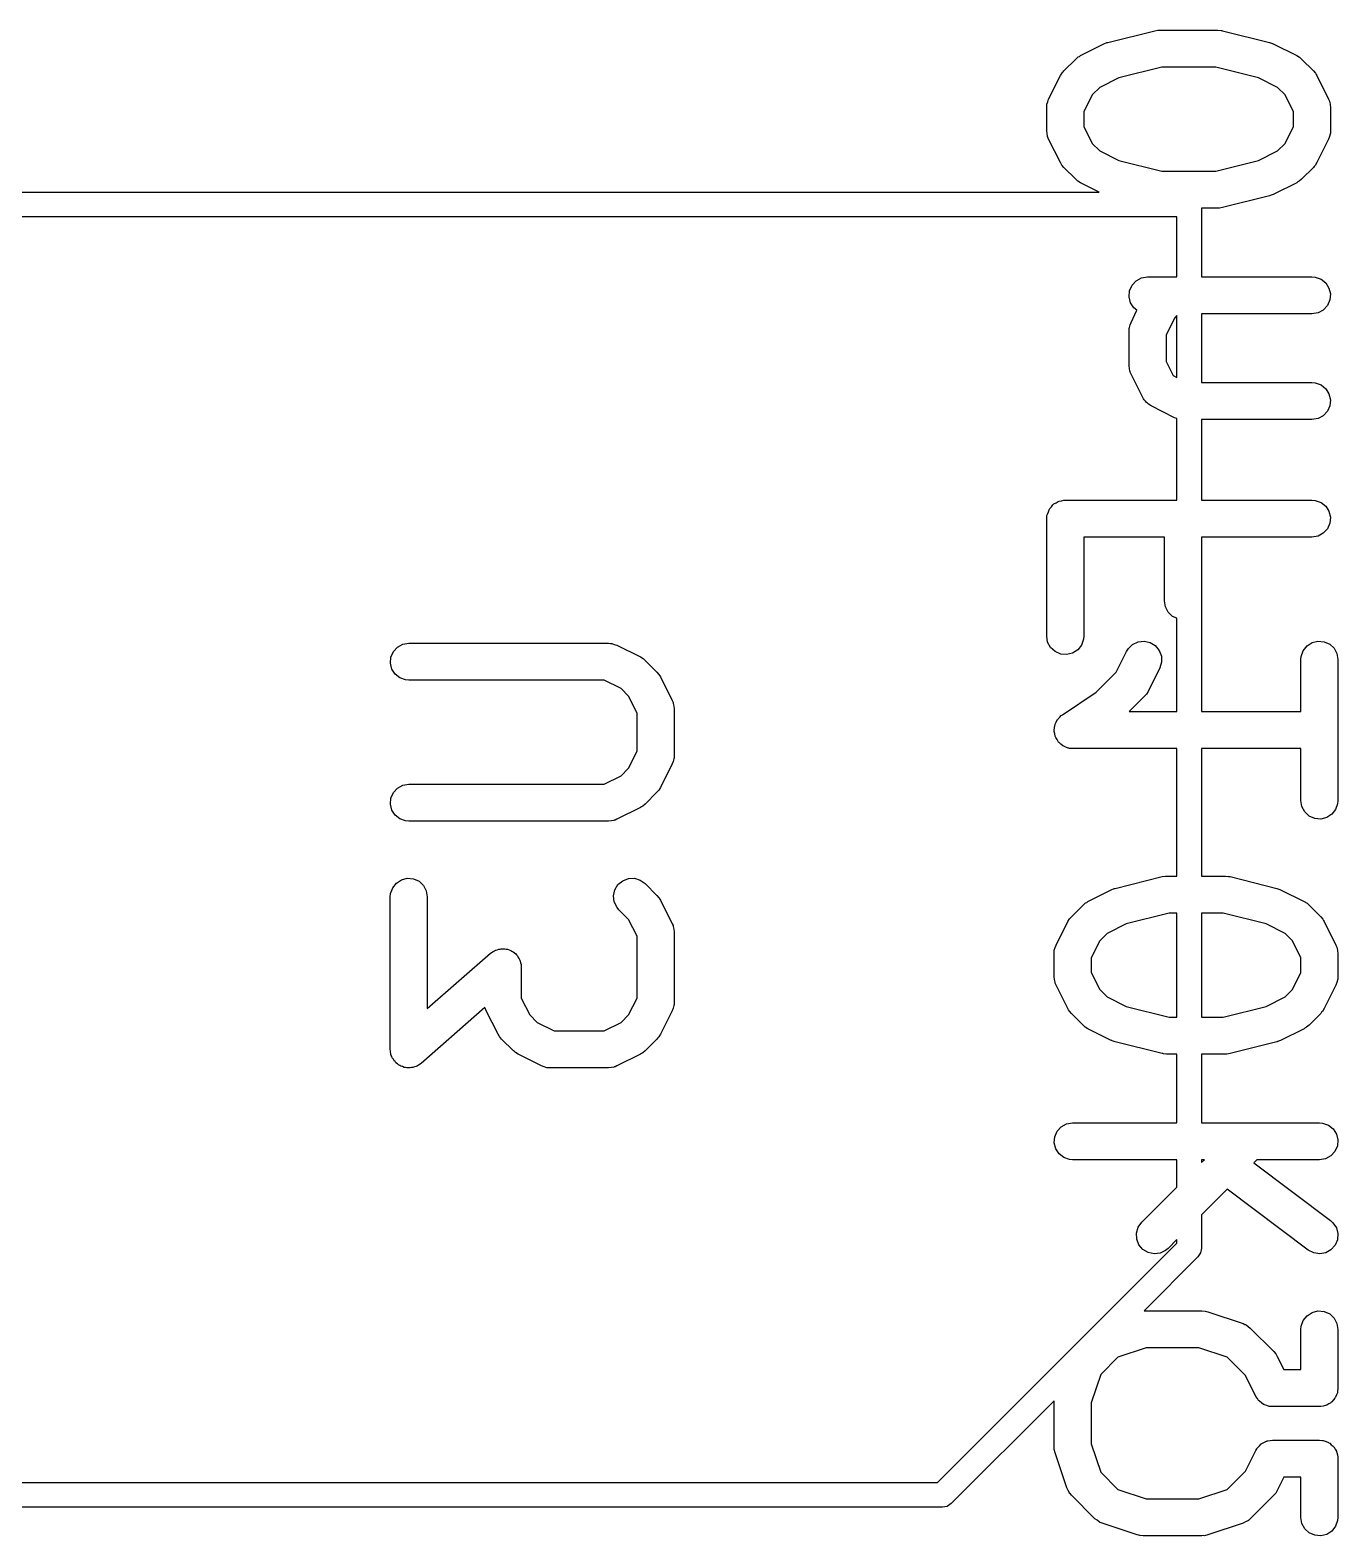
# Model space of a CAD drawing. Extents: x 112 to 157.4, y -89.4 to -52.4.
# Drawn here: x 130.08 to 135.38, y -82.81 to -76.71 of the extents above; entities that cross this region are included whole.
import ezdxf

# ---------------------------------------------------------------- set-up
doc = ezdxf.new("R2010")
doc.units = 0
doc.layers.add('BLACK', color=7, linetype='CONTINUOUS')

msp = doc.modelspace()

# ---------------------------------------------------------------- linework, layer by layer
at = {"layer": 'BLACK', "linetype": 'CONTINUOUS'}
for p, q in [((134.334, -76.8139), (134.429, -76.7663)), ((134.429, -76.7663), (134.441, -76.7615)), ((134.441, -76.7615), (134.443, -76.7613)), ((134.443, -76.7613), (134.445, -76.7606)), ((134.445, -76.7606), (134.635, -76.713)), ((134.635, -76.713), (134.648, -76.7109)), ((134.648, -76.7109), (134.651, -76.7112)), ((134.651, -76.7112), (134.653, -76.7107)), ((134.653, -76.7107), (134.891, -76.7107)), ((134.891, -76.7107), (134.904, -76.7118)), ((134.904, -76.7118), (134.907, -76.7127)), ((134.907, -76.7127), (134.91, -76.713)), ((134.91, -76.713), (135.1, -76.7606)), ((135.1, -76.7606), (135.112, -76.7648)), ((135.112, -76.7648), (135.114, -76.7657)), ((135.114, -76.7657), (135.115, -76.7663)), ((135.115, -76.7663), (135.211, -76.8139)), ((134.267, -76.8755), (134.315, -76.8279)), ((134.315, -76.8279), (134.324, -76.8196)), ((134.324, -76.8196), (134.33, -76.8172)), ((134.33, -76.8172), (134.334, -76.8139)), ((135.211, -76.8139), (135.222, -76.8206)), ((135.222, -76.8206), (135.226, -76.8247)), ((135.226, -76.8247), (135.23, -76.8279)), ((135.23, -76.8279), (135.278, -76.8755)), ((134.253, -76.895), (134.26, -76.884)), ((134.26, -76.884), (134.264, -76.8801)), ((134.264, -76.8801), (134.267, -76.8755)), ((134.663, -76.8607), (134.489, -76.9041)), ((134.882, -76.8607), (134.663, -76.8607)), ((135.056, -76.9041), (134.882, -76.8607)), ((135.278, -76.8755), (135.286, -76.8854)), ((135.286, -76.8854), (135.289, -76.8905)), ((134.205, -76.9903), (134.253, -76.895)), ((134.412, -76.9426), (134.382, -76.973)), ((134.489, -76.9041), (134.412, -76.9426)), ((135.133, -76.9426), (135.056, -76.9041)), ((135.163, -76.973), (135.133, -76.9426)), ((135.289, -76.8905), (135.292, -76.895)), ((135.292, -76.895), (135.339, -76.9903)), ((134.198, -77.0109), (134.202, -77.0007)), ((134.198, -77.0129), (134.198, -77.0109)), ((134.202, -77.0007), (134.205, -76.9903)), ((134.382, -76.973), (134.347, -77.0415)), ((135.197, -77.0415), (135.163, -76.973)), ((135.339, -76.9903), (135.343, -76.998)), ((135.343, -76.998), (135.343, -76.9995)), ((135.343, -76.9995), (135.343, -77.0004)), ((135.343, -77.0004), (135.344, -77.0023)), ((135.344, -77.0023), (135.346, -77.0131)), ((134.197, -77.0238), (134.198, -77.0155)), ((134.197, -77.119), (134.197, -77.0238)), ((134.198, -77.0138), (134.198, -77.0129)), ((134.198, -77.0155), (134.198, -77.0138)), ((134.347, -77.0415), (134.347, -77.1013)), ((135.197, -77.1013), (135.197, -77.0415)), ((135.346, -77.0131), (135.347, -77.0238)), ((135.347, -77.0238), (135.347, -77.119)), ((134.199, -77.1298), (134.197, -77.119)), ((134.201, -77.1406), (134.199, -77.1298)), ((134.347, -77.1013), (134.382, -77.1699)), ((135.163, -77.1699), (135.197, -77.1013)), ((135.346, -77.1319), (135.343, -77.1422)), ((135.347, -77.1291), (135.346, -77.1299)), ((135.346, -77.1299), (135.346, -77.1319)), ((135.347, -77.119), (135.347, -77.1274)), ((135.347, -77.1274), (135.347, -77.1291)), ((134.201, -77.1424), (134.201, -77.1406)), ((134.201, -77.1433), (134.201, -77.1424)), ((134.202, -77.1448), (134.201, -77.1433)), ((134.205, -77.1526), (134.202, -77.1448)), ((134.253, -77.2478), (134.205, -77.1526)), ((134.382, -77.1699), (134.412, -77.2003)), ((135.133, -77.2003), (135.163, -77.1699)), ((135.339, -77.1526), (135.292, -77.2478)), ((135.343, -77.1422), (135.339, -77.1526)), ((134.256, -77.2524), (134.253, -77.2478)), ((134.259, -77.2574), (134.256, -77.2524)), ((134.412, -77.2003), (134.489, -77.2388)), ((134.489, -77.2388), (134.663, -77.2821)), ((134.882, -77.2821), (135.056, -77.2388)), ((135.056, -77.2388), (135.133, -77.2003)), ((135.292, -77.2478), (135.285, -77.2589)), ((134.267, -77.2673), (134.259, -77.2574)), ((134.315, -77.3149), (134.267, -77.2673)), ((134.319, -77.3182), (134.315, -77.3149)), ((134.663, -77.2821), (134.882, -77.2821)), ((135.23, -77.3149), (135.22, -77.3233)), ((135.278, -77.2673), (135.23, -77.3149)), ((135.281, -77.2628), (135.278, -77.2673)), ((135.285, -77.2589), (135.281, -77.2628)), ((129.545, -77.3672), (134.41, -77.3672)), ((134.323, -77.3222), (134.319, -77.3182)), ((134.334, -77.329), (134.323, -77.3222)), ((134.41, -77.3672), (134.334, -77.329)), ((135.115, -77.3766), (135.103, -77.3814)), ((135.211, -77.329), (135.115, -77.3766)), ((135.215, -77.3257), (135.211, -77.329)), ((135.22, -77.3233), (135.215, -77.3257)), ((134.891, -77.4321), (134.825, -77.4321)), ((134.825, -77.4321), (134.825, -77.7107)), ((134.894, -77.4317), (134.891, -77.4321)), ((134.897, -77.4319), (134.894, -77.4317)), ((134.91, -77.4299), (134.897, -77.4319)), ((135.1, -77.3823), (134.91, -77.4299)), ((135.102, -77.3816), (135.1, -77.3823)), ((135.103, -77.3814), (135.102, -77.3816)), ((134.725, -77.4672), (129.595, -77.4672)), ((134.725, -77.7107), (134.725, -77.4672)), ((134.533, -77.7671), (134.543, -77.7445)), ((134.543, -77.7445), (134.56, -77.7265)), ((134.56, -77.7265), (134.581, -77.7148)), ((134.581, -77.7148), (134.606, -77.7107)), ((134.606, -77.7107), (134.725, -77.7107)), ((134.825, -77.7107), (135.272, -77.7107)), ((135.272, -77.7107), (135.285, -77.7118)), ((135.285, -77.7118), (135.309, -77.72)), ((135.309, -77.72), (135.328, -77.7352)), ((135.328, -77.7352), (135.341, -77.7559)), ((134.531, -77.7916), (134.533, -77.7671)), ((134.537, -77.8155), (134.531, -77.7916)), ((135.345, -77.8044), (135.335, -77.8269)), ((135.341, -77.7559), (135.347, -77.7798)), ((135.347, -77.7798), (135.345, -77.8044)), ((134.55, -77.8362), (134.537, -77.8155)), ((134.539, -77.895), (134.563, -77.8463)), ((134.563, -77.8463), (134.55, -77.8362)), ((135.272, -77.8607), (134.825, -77.8607)), ((134.825, -77.8607), (134.825, -78.1393)), ((135.297, -77.8567), (135.272, -77.8607)), ((135.318, -77.845), (135.297, -77.8567)), ((135.335, -77.8269), (135.318, -77.845)), ((134.531, -77.9186), (134.532, -77.9177)), ((134.531, -77.9202), (134.531, -77.9186)), ((134.531, -77.9286), (134.531, -77.9202)), ((134.532, -77.9157), (134.535, -77.9054)), ((134.532, -77.9177), (134.532, -77.9157)), ((134.535, -77.9054), (134.539, -77.895)), ((134.715, -77.8778), (134.681, -77.9463)), ((134.725, -77.8677), (134.715, -77.8778)), ((134.725, -78.1186), (134.725, -77.8677)), ((134.531, -78.0714), (134.531, -77.9286)), ((134.681, -77.9463), (134.681, -78.0537)), ((134.532, -78.0821), (134.531, -78.0714)), ((134.534, -78.0929), (134.532, -78.0821)), ((134.535, -78.0948), (134.534, -78.0929)), ((134.535, -78.0957), (134.535, -78.0948)), ((134.536, -78.0972), (134.535, -78.0957)), ((134.539, -78.105), (134.536, -78.0972)), ((134.586, -78.2002), (134.539, -78.105)), ((134.681, -78.0537), (134.709, -78.1108)), ((134.709, -78.1108), (134.725, -78.1186)), ((134.825, -78.1393), (135.272, -78.1393)), ((135.272, -78.1393), (135.285, -78.1404)), ((135.285, -78.1404), (135.309, -78.1486)), ((135.309, -78.1486), (135.328, -78.1638)), ((135.328, -78.1638), (135.341, -78.1845)), ((134.589, -78.2045), (134.586, -78.2002)), ((134.592, -78.2093), (134.589, -78.2045)), ((134.597, -78.2144), (134.592, -78.2093)), ((134.601, -78.2201), (134.597, -78.2144)), ((134.605, -78.2232), (134.601, -78.2201)), ((134.609, -78.227), (134.605, -78.2232)), ((134.62, -78.2337), (134.609, -78.227)), ((135.341, -78.1845), (135.347, -78.2084)), ((135.347, -78.2084), (135.345, -78.2329)), ((134.715, -78.2814), (134.62, -78.2337)), ((134.725, -78.2844), (134.715, -78.2814)), ((134.725, -78.6155), (134.725, -78.2844)), ((135.272, -78.2893), (134.825, -78.2893)), ((134.825, -78.2893), (134.825, -78.6155)), ((135.297, -78.2852), (135.272, -78.2893)), ((135.318, -78.2735), (135.297, -78.2852)), ((135.335, -78.2555), (135.318, -78.2735)), ((135.345, -78.2329), (135.335, -78.2555)), ((134.204, -78.6632), (134.207, -78.6543)), ((134.207, -78.6543), (134.208, -78.652)), ((134.208, -78.652), (134.21, -78.6493)), ((134.21, -78.6493), (134.216, -78.6424)), ((134.216, -78.6424), (134.222, -78.635)), ((134.222, -78.635), (134.224, -78.6334)), ((134.224, -78.6334), (134.226, -78.6312)), ((134.226, -78.6312), (134.235, -78.6267)), ((134.235, -78.6267), (134.243, -78.6216)), ((134.243, -78.6216), (134.245, -78.6209)), ((134.245, -78.6209), (134.248, -78.6195)), ((134.248, -78.6195), (134.257, -78.618)), ((134.257, -78.618), (134.266, -78.6157)), ((134.266, -78.6157), (134.269, -78.616)), ((134.269, -78.616), (134.272, -78.6155)), ((134.272, -78.6155), (134.725, -78.6155)), ((134.825, -78.6155), (135.272, -78.6155)), ((135.272, -78.6155), (135.285, -78.6166)), ((135.285, -78.6166), (135.309, -78.6248)), ((135.309, -78.6248), (135.328, -78.64)), ((135.328, -78.64), (135.341, -78.6607)), ((134.197, -78.6905), (134.198, -78.6776)), ((134.197, -79.1667), (134.197, -78.6905)), ((134.198, -78.6776), (134.199, -78.6748)), ((134.199, -78.6748), (134.2, -78.6718)), ((134.2, -78.6718), (134.204, -78.6632)), ((135.345, -78.7091), (135.335, -78.7317)), ((135.341, -78.6607), (135.347, -78.6846)), ((135.347, -78.6846), (135.345, -78.7091)), ((134.674, -78.7655), (134.347, -78.7655)), ((134.347, -78.7655), (134.347, -79.1667)), ((134.674, -79.0238), (134.674, -78.7655)), ((135.272, -78.7655), (134.825, -78.7655)), ((134.825, -78.7655), (134.825, -79.4726)), ((135.297, -78.7614), (135.272, -78.7655)), ((135.318, -78.7497), (135.297, -78.7614)), ((135.335, -78.7317), (135.318, -78.7497)), ((134.678, -79.0481), (134.674, -79.0238)), ((134.689, -79.0698), (134.678, -79.0481)), ((134.707, -79.0865), (134.689, -79.0698)), ((134.725, -79.0943), (134.707, -79.0865)), ((134.725, -79.4726), (134.725, -79.0943)), ((131.566, -79.211), (131.588, -79.1993)), ((131.588, -79.1993), (131.612, -79.1953)), ((131.612, -79.1953), (132.422, -79.1953)), ((132.422, -79.1953), (132.43, -79.196)), ((132.43, -79.196), (132.432, -79.1959)), ((132.432, -79.1959), (132.433, -79.1962)), ((132.433, -79.1962), (132.435, -79.1964)), ((132.435, -79.1964), (132.445, -79.2)), ((132.445, -79.2), (132.455, -79.2032)), ((132.455, -79.2032), (132.551, -79.2508)), ((134.201, -79.191), (134.197, -79.1667)), ((134.213, -79.2126), (134.201, -79.191)), ((134.338, -79.2028), (134.323, -79.2221)), ((134.346, -79.1796), (134.338, -79.2028)), ((134.347, -79.1667), (134.346, -79.1796)), ((134.528, -79.2173), (134.545, -79.2002)), ((134.545, -79.2002), (134.568, -79.1897)), ((134.568, -79.1897), (134.592, -79.187)), ((134.592, -79.187), (134.616, -79.1924)), ((134.616, -79.1924), (134.637, -79.2053)), ((134.637, -79.2053), (134.653, -79.2243)), ((135.237, -79.2258), (135.252, -79.2064)), ((135.252, -79.2064), (135.273, -79.1931)), ((135.273, -79.1931), (135.296, -79.1871)), ((135.296, -79.1871), (135.321, -79.1893)), ((135.321, -79.1893), (135.344, -79.1992)), ((135.344, -79.1992), (135.362, -79.2159)), ((131.538, -79.2761), (131.54, -79.2516)), ((131.54, -79.2516), (131.55, -79.2291)), ((131.55, -79.2291), (131.566, -79.211)), ((132.551, -79.2508), (132.562, -79.2576)), ((132.562, -79.2576), (132.566, -79.2616)), ((132.566, -79.2616), (132.57, -79.2648)), ((132.57, -79.2648), (132.618, -79.3125)), ((134.231, -79.2294), (134.213, -79.2126)), ((134.254, -79.2393), (134.231, -79.2294)), ((134.278, -79.2414), (134.254, -79.2393)), ((134.302, -79.2355), (134.278, -79.2414)), ((134.323, -79.2221), (134.302, -79.2355)), ((134.479, -79.3127), (134.521, -79.2284)), ((134.521, -79.2284), (134.528, -79.2173)), ((134.653, -79.2243), (134.662, -79.2473)), ((134.662, -79.2473), (134.662, -79.2719)), ((135.227, -79.2619), (135.228, -79.249)), ((135.227, -79.4726), (135.227, -79.2619)), ((135.228, -79.249), (135.237, -79.2258)), ((135.362, -79.2159), (135.373, -79.2376)), ((135.373, -79.2376), (135.377, -79.2619)), ((135.377, -79.2619), (135.377, -79.8333)), ((131.544, -79.3), (131.538, -79.2761)), ((131.557, -79.3207), (131.544, -79.3)), ((131.576, -79.336), (131.557, -79.3207)), ((132.618, -79.3125), (132.626, -79.3224)), ((132.626, -79.3224), (132.629, -79.3274)), ((132.629, -79.3274), (132.632, -79.332)), ((134.397, -79.3941), (134.479, -79.3127)), ((134.655, -79.2954), (134.608, -79.3907)), ((134.662, -79.2719), (134.655, -79.2954)), ((131.599, -79.3441), (131.576, -79.336)), ((131.612, -79.3453), (131.599, -79.3441)), ((132.404, -79.3453), (131.612, -79.3453)), ((132.473, -79.3795), (132.404, -79.3453)), ((132.503, -79.4099), (132.473, -79.3795)), ((132.632, -79.332), (132.679, -79.4272)), ((134.608, -79.3907), (134.601, -79.4017)), ((132.537, -79.4784), (132.503, -79.4099)), ((132.679, -79.4272), (132.683, -79.435)), ((132.683, -79.435), (132.683, -79.4364)), ((132.683, -79.4364), (132.683, -79.4374)), ((132.683, -79.4374), (132.684, -79.4392)), ((132.684, -79.4392), (132.686, -79.45)), ((132.686, -79.45), (132.687, -79.4607)), ((134.261, -79.4852), (134.397, -79.3941)), ((134.594, -79.4102), (134.531, -79.4726)), ((134.597, -79.4056), (134.594, -79.4102)), ((134.601, -79.4017), (134.597, -79.4056)), ((132.537, -79.6335), (132.537, -79.4784)), ((132.687, -79.4607), (132.687, -79.6512)), ((134.236, -79.5153), (134.24, -79.5064)), ((134.24, -79.5064), (134.242, -79.5044)), ((134.242, -79.5044), (134.243, -79.5021)), ((134.243, -79.5021), (134.25, -79.4955)), ((134.25, -79.4955), (134.256, -79.4884)), ((134.256, -79.4884), (134.259, -79.4871)), ((134.259, -79.4871), (134.261, -79.4852)), ((134.531, -79.4726), (134.725, -79.4726)), ((134.825, -79.4726), (135.227, -79.4726)), ((134.227, -79.5481), (134.229, -79.5386)), ((134.228, -79.5508), (134.227, -79.5481)), ((134.228, -79.5535), (134.228, -79.5508)), ((134.23, -79.5629), (134.228, -79.5535)), ((134.229, -79.5386), (134.23, -79.529)), ((134.23, -79.529), (134.231, -79.5265)), ((134.232, -79.5724), (134.23, -79.5629)), ((134.231, -79.5238), (134.236, -79.5153)), ((134.231, -79.5265), (134.231, -79.5238)), ((134.233, -79.5748), (134.232, -79.5724)), ((134.234, -79.5774), (134.233, -79.5748)), ((132.503, -79.702), (132.537, -79.6335)), ((134.239, -79.5855), (134.234, -79.5774)), ((134.243, -79.594), (134.239, -79.5855)), ((134.245, -79.5958), (134.243, -79.594)), ((134.247, -79.5981), (134.245, -79.5958)), ((134.254, -79.6041), (134.247, -79.5981)), ((134.262, -79.6106), (134.254, -79.6041)), ((134.264, -79.6117), (134.262, -79.6106)), ((134.266, -79.6133), (134.264, -79.6117)), ((134.275, -79.6165), (134.266, -79.6133)), ((134.284, -79.6204), (134.275, -79.6165)), ((134.287, -79.6206), (134.284, -79.6204)), ((134.289, -79.6215), (134.287, -79.6206)), ((134.302, -79.6226), (134.289, -79.6215)), ((134.725, -79.6226), (134.302, -79.6226)), ((134.725, -80.1393), (134.725, -79.6226)), ((135.227, -79.6226), (134.825, -79.6226)), ((134.825, -79.6226), (134.825, -80.1393)), ((135.227, -79.8333), (135.227, -79.6226)), ((132.679, -79.6848), (132.632, -79.78)), ((132.683, -79.6744), (132.679, -79.6848)), ((132.686, -79.6641), (132.683, -79.6744)), ((132.687, -79.6612), (132.686, -79.6621)), ((132.686, -79.6621), (132.686, -79.6641)), ((132.687, -79.6512), (132.687, -79.6596)), ((132.687, -79.6596), (132.687, -79.6612)), ((132.404, -79.7667), (132.473, -79.7324)), ((132.473, -79.7324), (132.503, -79.702)), ((131.54, -79.823), (131.55, -79.8005)), ((131.55, -79.8005), (131.566, -79.7824)), ((131.566, -79.7824), (131.588, -79.7707)), ((131.588, -79.7707), (131.612, -79.7667)), ((131.612, -79.7667), (132.404, -79.7667)), ((132.618, -79.7995), (132.57, -79.8471)), ((132.621, -79.7949), (132.618, -79.7995)), ((132.625, -79.791), (132.621, -79.7949)), ((132.632, -79.78), (132.625, -79.791)), ((131.538, -79.8476), (131.54, -79.823)), ((131.544, -79.8715), (131.538, -79.8476)), ((131.557, -79.8922), (131.544, -79.8715)), ((132.551, -79.8612), (132.455, -79.9088)), ((132.555, -79.8579), (132.551, -79.8612)), ((132.56, -79.8554), (132.555, -79.8579)), ((132.57, -79.8471), (132.56, -79.8554)), ((135.231, -79.8576), (135.227, -79.8333)), ((135.243, -79.8793), (135.231, -79.8576)), ((135.261, -79.896), (135.243, -79.8793)), ((135.368, -79.8695), (135.353, -79.8888)), ((135.376, -79.8462), (135.368, -79.8695)), ((135.377, -79.8333), (135.376, -79.8462)), ((131.576, -79.9074), (131.557, -79.8922)), ((131.599, -79.9156), (131.576, -79.9074)), ((131.612, -79.9167), (131.599, -79.9156)), ((132.422, -79.9167), (131.612, -79.9167)), ((132.433, -79.9149), (132.422, -79.9167)), ((132.443, -79.9135), (132.433, -79.9149)), ((132.445, -79.9128), (132.443, -79.9135)), ((132.446, -79.9126), (132.445, -79.9128)), ((132.448, -79.9119), (132.446, -79.9126)), ((132.455, -79.9088), (132.448, -79.9119)), ((135.284, -79.906), (135.261, -79.896)), ((135.308, -79.9081), (135.284, -79.906)), ((135.332, -79.9022), (135.308, -79.9081)), ((135.353, -79.8888), (135.332, -79.9022)), ((131.547, -80.1865), (131.562, -80.1672)), ((131.562, -80.1672), (131.583, -80.1538)), ((131.583, -80.1538), (131.606, -80.1479)), ((131.606, -80.1479), (131.631, -80.15)), ((131.631, -80.15), (131.654, -80.16)), ((131.654, -80.16), (131.672, -80.1767)), ((131.672, -80.1767), (131.683, -80.1983)), ((132.447, -80.195), (132.46, -80.1739)), ((132.46, -80.1739), (132.479, -80.1581)), ((132.479, -80.1581), (132.502, -80.1492)), ((132.502, -80.1492), (132.527, -80.1482)), ((132.527, -80.1482), (132.55, -80.1553)), ((132.55, -80.1553), (132.57, -80.1696)), ((132.57, -80.1696), (132.618, -80.2172)), ((134.475, -80.1891), (134.665, -80.1415)), ((134.665, -80.1415), (134.678, -80.1395)), ((134.678, -80.1395), (134.681, -80.1397)), ((134.681, -80.1397), (134.683, -80.1393)), ((134.683, -80.1393), (134.725, -80.1393)), ((134.825, -80.1393), (134.921, -80.1393)), ((134.921, -80.1393), (134.934, -80.1404)), ((134.934, -80.1404), (134.937, -80.1413)), ((134.937, -80.1413), (134.94, -80.1415)), ((134.94, -80.1415), (135.13, -80.1891)), ((131.537, -80.2226), (131.538, -80.2097)), ((131.537, -80.8417), (131.537, -80.2226)), ((131.538, -80.2097), (131.547, -80.1865)), ((131.683, -80.1983), (131.687, -80.2226)), ((131.687, -80.2226), (131.687, -80.6764)), ((132.442, -80.2191), (132.447, -80.195)), ((132.445, -80.2436), (132.442, -80.2191)), ((132.456, -80.2658), (132.445, -80.2436)), ((132.618, -80.2172), (132.626, -80.2271)), ((132.626, -80.2271), (132.629, -80.2322)), ((132.629, -80.2322), (132.632, -80.2367)), ((132.632, -80.2367), (132.679, -80.332)), ((134.354, -80.2482), (134.36, -80.2457)), ((134.36, -80.2457), (134.364, -80.2424)), ((134.364, -80.2424), (134.459, -80.1948)), ((134.459, -80.1948), (134.471, -80.1901)), ((134.471, -80.1901), (134.473, -80.1898)), ((134.473, -80.1898), (134.475, -80.1891)), ((135.13, -80.1891), (135.142, -80.1934)), ((135.142, -80.1934), (135.144, -80.1943)), ((135.144, -80.1943), (135.145, -80.1948)), ((135.145, -80.1948), (135.241, -80.2424)), ((135.241, -80.2424), (135.252, -80.2492)), ((132.464, -80.2757), (132.456, -80.2658)), ((132.503, -80.3147), (132.464, -80.2757)), ((134.294, -80.3087), (134.297, -80.3041)), ((134.297, -80.3041), (134.345, -80.2565)), ((134.345, -80.2565), (134.354, -80.2482)), ((134.693, -80.2893), (134.519, -80.3327)), ((134.725, -80.2893), (134.693, -80.2893)), ((134.725, -80.7107), (134.725, -80.2893)), ((134.825, -80.2893), (134.825, -80.7107)), ((134.912, -80.2893), (134.825, -80.2893)), ((135.086, -80.3327), (134.912, -80.2893)), ((135.252, -80.2492), (135.256, -80.2532)), ((135.256, -80.2532), (135.26, -80.2565)), ((135.26, -80.2565), (135.308, -80.3041)), ((135.308, -80.3041), (135.316, -80.314)), ((132.537, -80.3832), (132.503, -80.3147)), ((132.679, -80.332), (132.683, -80.3397)), ((132.683, -80.3397), (132.683, -80.3412)), ((132.683, -80.3412), (132.683, -80.3421)), ((132.683, -80.3421), (132.684, -80.344)), ((132.684, -80.344), (132.686, -80.3548)), ((132.686, -80.3548), (132.687, -80.3655)), ((132.687, -80.3655), (132.687, -80.6512)), ((134.235, -80.4188), (134.283, -80.3236)), ((134.283, -80.3236), (134.29, -80.3126)), ((134.29, -80.3126), (134.294, -80.3087)), ((134.519, -80.3327), (134.442, -80.3712)), ((135.163, -80.3712), (135.086, -80.3327)), ((135.316, -80.314), (135.319, -80.3191)), ((135.319, -80.3191), (135.322, -80.3236)), ((135.322, -80.3236), (135.369, -80.4188)), ((132.537, -80.6335), (132.537, -80.3832)), ((134.228, -80.4395), (134.232, -80.4292)), ((134.232, -80.4292), (134.235, -80.4188)), ((134.412, -80.4016), (134.377, -80.4701)), ((134.442, -80.3712), (134.412, -80.4016)), ((135.193, -80.4016), (135.163, -80.3712)), ((135.227, -80.4701), (135.193, -80.4016)), ((135.369, -80.4188), (135.373, -80.4266)), ((135.373, -80.4266), (135.373, -80.4281)), ((135.373, -80.4281), (135.373, -80.429)), ((135.373, -80.429), (135.374, -80.4309)), ((131.687, -80.6764), (131.944, -80.4519)), ((131.944, -80.4519), (131.954, -80.4443)), ((131.954, -80.4443), (131.959, -80.4423)), ((131.959, -80.4423), (131.964, -80.4395)), ((131.964, -80.4395), (131.971, -80.4378)), ((131.971, -80.4378), (131.977, -80.4351)), ((131.977, -80.4351), (131.982, -80.4348)), ((131.982, -80.4348), (131.987, -80.4336)), ((131.987, -80.4336), (131.995, -80.4342)), ((131.995, -80.4342), (132.002, -80.4338)), ((132.002, -80.4338), (132.007, -80.4353)), ((132.007, -80.4353), (132.012, -80.4357)), ((132.012, -80.4357), (132.019, -80.4386)), ((132.019, -80.4386), (132.026, -80.4406)), ((132.026, -80.4406), (132.03, -80.4436)), ((132.03, -80.4436), (132.035, -80.4457)), ((132.035, -80.4457), (132.04, -80.4506)), ((132.04, -80.4506), (132.046, -80.4547)), ((132.046, -80.4547), (132.049, -80.4589)), ((132.049, -80.4589), (132.053, -80.4624)), ((132.053, -80.4624), (132.056, -80.4687)), ((132.056, -80.4687), (132.06, -80.4746)), ((132.06, -80.4746), (132.062, -80.4795)), ((132.062, -80.4795), (132.064, -80.4841)), ((132.064, -80.4841), (132.065, -80.4912)), ((134.227, -80.4524), (134.228, -80.444)), ((134.227, -80.5476), (134.227, -80.4524)), ((134.228, -80.4415), (134.228, -80.4395)), ((134.228, -80.4424), (134.228, -80.4415)), ((134.228, -80.444), (134.228, -80.4424)), ((134.377, -80.4701), (134.377, -80.5299)), ((135.227, -80.5299), (135.227, -80.4701)), ((135.374, -80.4309), (135.376, -80.4417)), ((135.376, -80.4417), (135.377, -80.4524)), ((135.377, -80.4524), (135.377, -80.5476)), ((132.065, -80.4912), (132.068, -80.4981)), ((132.068, -80.4981), (132.067, -80.5033)), ((132.067, -80.5033), (132.068, -80.5084)), ((132.068, -80.5084), (132.068, -80.6335)), ((134.229, -80.5583), (134.227, -80.5476)), ((134.377, -80.5299), (134.412, -80.5984)), ((135.193, -80.5984), (135.227, -80.5299)), ((135.377, -80.5476), (135.377, -80.556)), ((134.231, -80.5691), (134.229, -80.5583)), ((134.231, -80.571), (134.231, -80.5691)), ((134.231, -80.5719), (134.231, -80.571)), ((134.232, -80.5734), (134.231, -80.5719)), ((134.235, -80.5812), (134.232, -80.5734)), ((134.283, -80.6764), (134.235, -80.5812)), ((134.412, -80.5984), (134.442, -80.6288)), ((135.163, -80.6288), (135.193, -80.5984)), ((135.369, -80.5812), (135.322, -80.6764)), ((135.373, -80.5708), (135.369, -80.5812)), ((135.376, -80.5605), (135.373, -80.5708)), ((135.377, -80.5576), (135.376, -80.5585)), ((135.376, -80.5585), (135.376, -80.5605)), ((135.377, -80.556), (135.377, -80.5576)), ((131.921, -80.6711), (131.662, -80.8981)), ((131.921, -80.6727), (131.921, -80.6711)), ((131.922, -80.6746), (131.921, -80.6727)), ((132.068, -80.6335), (132.103, -80.702)), ((132.503, -80.702), (132.537, -80.6335)), ((132.686, -80.6641), (132.683, -80.6744)), ((132.687, -80.6612), (132.686, -80.6621)), ((132.686, -80.6621), (132.686, -80.6641)), ((132.687, -80.6512), (132.687, -80.6596)), ((132.687, -80.6596), (132.687, -80.6612)), ((134.442, -80.6288), (134.519, -80.6673)), ((134.519, -80.6673), (134.693, -80.7107)), ((134.912, -80.7107), (135.086, -80.6673)), ((135.086, -80.6673), (135.163, -80.6288)), ((131.922, -80.6755), (131.922, -80.6746)), ((131.923, -80.677), (131.922, -80.6755)), ((131.926, -80.6848), (131.923, -80.677)), ((131.974, -80.78), (131.926, -80.6848)), ((132.103, -80.702), (132.133, -80.7324)), ((132.133, -80.7324), (132.202, -80.7667)), ((132.404, -80.7667), (132.473, -80.7324)), ((132.473, -80.7324), (132.503, -80.702)), ((132.679, -80.6848), (132.632, -80.78)), ((132.683, -80.6744), (132.679, -80.6848)), ((134.286, -80.6809), (134.283, -80.6764)), ((134.289, -80.686), (134.286, -80.6809)), ((134.297, -80.6959), (134.289, -80.686)), ((134.345, -80.7435), (134.297, -80.6959)), ((134.693, -80.7107), (134.725, -80.7107)), ((134.825, -80.7107), (134.912, -80.7107)), ((135.308, -80.6959), (135.26, -80.7435)), ((135.311, -80.6913), (135.308, -80.6959)), ((135.315, -80.6874), (135.311, -80.6913)), ((135.322, -80.6764), (135.315, -80.6874)), ((131.977, -80.7845), (131.974, -80.78)), ((131.98, -80.7896), (131.977, -80.7845)), ((131.988, -80.7995), (131.98, -80.7896)), ((132.202, -80.7667), (132.404, -80.7667)), ((132.621, -80.7949), (132.618, -80.7995)), ((132.625, -80.791), (132.621, -80.7949)), ((132.632, -80.78), (132.625, -80.791)), ((134.349, -80.7468), (134.345, -80.7435)), ((134.353, -80.7508), (134.349, -80.7468)), ((134.364, -80.7576), (134.353, -80.7508)), ((134.459, -80.8052), (134.364, -80.7576)), ((135.241, -80.7576), (135.145, -80.8052)), ((135.245, -80.7543), (135.241, -80.7576)), ((135.25, -80.7518), (135.245, -80.7543)), ((135.26, -80.7435), (135.25, -80.7518)), ((131.538, -80.8468), (131.537, -80.8417)), ((131.538, -80.852), (131.538, -80.8468)), ((131.54, -80.8589), (131.538, -80.852)), ((132.036, -80.8471), (131.988, -80.7995)), ((132.04, -80.8504), (132.036, -80.8471)), ((132.044, -80.8544), (132.04, -80.8504)), ((132.055, -80.8612), (132.044, -80.8544)), ((132.56, -80.8554), (132.555, -80.8579)), ((132.57, -80.8471), (132.56, -80.8554)), ((132.618, -80.7995), (132.57, -80.8471)), ((134.461, -80.8057), (134.459, -80.8052)), ((134.462, -80.8066), (134.461, -80.8057)), ((134.475, -80.8109), (134.462, -80.8066)), ((134.665, -80.8585), (134.475, -80.8109)), ((135.13, -80.8109), (134.94, -80.8585)), ((135.132, -80.8102), (135.13, -80.8109)), ((135.133, -80.8099), (135.132, -80.8102)), ((135.145, -80.8052), (135.133, -80.8099)), ((131.541, -80.866), (131.54, -80.8589)), ((131.544, -80.8705), (131.541, -80.866)), ((131.545, -80.8755), (131.544, -80.8705)), ((131.55, -80.8813), (131.545, -80.8755)), ((131.553, -80.8877), (131.55, -80.8813)), ((131.557, -80.8912), (131.553, -80.8877)), ((131.56, -80.8954), (131.557, -80.8912)), ((131.566, -80.8995), (131.56, -80.8954)), ((131.571, -80.9044), (131.566, -80.8995)), ((131.576, -80.9065), (131.571, -80.9044)), ((131.58, -80.9094), (131.576, -80.9065)), ((131.587, -80.9114), (131.58, -80.9094)), ((131.594, -80.9143), (131.587, -80.9114)), ((131.599, -80.9148), (131.594, -80.9143)), ((131.604, -80.9162), (131.599, -80.9148)), ((131.611, -80.9158), (131.604, -80.9162)), ((131.618, -80.9165), (131.611, -80.9158)), ((131.623, -80.9152), (131.618, -80.9165)), ((131.628, -80.9149), (131.623, -80.9152)), ((131.635, -80.9123), (131.628, -80.9149)), ((131.642, -80.9105), (131.635, -80.9123)), ((131.647, -80.9077), (131.642, -80.9105)), ((131.651, -80.9058), (131.647, -80.9077)), ((131.662, -80.8981), (131.651, -80.9058)), ((132.15, -80.9088), (132.055, -80.8612)), ((132.161, -80.912), (132.15, -80.9088)), ((132.171, -80.9156), (132.161, -80.912)), ((132.173, -80.9157), (132.171, -80.9156)), ((132.174, -80.916), (132.173, -80.9157)), ((132.175, -80.916), (132.174, -80.916)), ((132.184, -80.9167), (132.175, -80.916)), ((132.422, -80.9167), (132.184, -80.9167)), ((132.433, -80.9149), (132.422, -80.9167)), ((132.443, -80.9135), (132.433, -80.9149)), ((132.445, -80.9128), (132.443, -80.9135)), ((132.446, -80.9126), (132.445, -80.9128)), ((132.448, -80.9119), (132.446, -80.9126)), ((132.455, -80.9088), (132.448, -80.9119)), ((132.551, -80.8612), (132.455, -80.9088)), ((132.555, -80.8579), (132.551, -80.8612)), ((134.668, -80.8587), (134.665, -80.8585)), ((134.67, -80.8596), (134.668, -80.8587)), ((134.683, -80.8607), (134.67, -80.8596)), ((134.725, -80.8607), (134.683, -80.8607)), ((134.725, -81.1393), (134.725, -80.8607)), ((134.921, -80.8607), (134.825, -80.8607)), ((134.825, -80.8607), (134.825, -81.1393)), ((134.924, -80.8603), (134.921, -80.8607)), ((134.927, -80.8605), (134.924, -80.8603)), ((134.94, -80.8585), (134.927, -80.8605)), ((134.24, -81.1731), (134.256, -81.155)), ((134.256, -81.155), (134.278, -81.1433)), ((134.278, -81.1433), (134.302, -81.1393)), ((134.302, -81.1393), (134.725, -81.1393)), ((134.825, -81.1393), (135.302, -81.1393)), ((135.302, -81.1393), (135.315, -81.1404)), ((135.315, -81.1404), (135.339, -81.1486)), ((135.339, -81.1486), (135.358, -81.1638)), ((134.228, -81.2202), (134.23, -81.1956)), ((134.234, -81.2441), (134.228, -81.2202)), ((134.23, -81.1956), (134.24, -81.1731)), ((135.358, -81.1638), (135.371, -81.1845)), ((135.371, -81.1845), (135.377, -81.2084)), ((135.377, -81.2084), (135.375, -81.2329)), ((134.247, -81.2648), (134.234, -81.2441)), ((134.266, -81.28), (134.247, -81.2648)), ((134.289, -81.2882), (134.266, -81.28)), ((135.348, -81.2735), (135.327, -81.2852)), ((135.365, -81.2555), (135.348, -81.2735)), ((135.375, -81.2329), (135.365, -81.2555)), ((134.302, -81.2893), (134.289, -81.2882)), ((134.725, -81.2893), (134.302, -81.2893)), ((134.725, -81.3999), (134.725, -81.2893)), ((134.825, -81.2893), (134.825, -81.2999)), ((134.825, -81.2999), (134.836, -81.2893)), ((134.836, -81.2893), (134.825, -81.2893)), ((135.048, -81.2893), (135.036, -81.3014)), ((135.036, -81.3014), (135.347, -81.5352)), ((135.302, -81.2893), (135.048, -81.2893)), ((135.327, -81.2852), (135.302, -81.2893)), ((134.583, -81.5422), (134.725, -81.3999)), ((134.928, -81.4086), (134.825, -81.512)), ((135.257, -81.6552), (134.928, -81.4086)), ((134.825, -81.512), (134.825, -81.6472)), ((134.561, -81.5858), (134.568, -81.5622)), ((134.562, -81.6104), (134.561, -81.5858)), ((134.568, -81.5622), (134.583, -81.5422)), ((135.347, -81.5352), (135.357, -81.5439)), ((135.357, -81.5439), (135.371, -81.5643)), ((135.371, -81.5643), (135.377, -81.5881)), ((135.377, -81.5881), (135.375, -81.6127)), ((133.754, -82.5972), (134.725, -81.6265)), ((134.571, -81.6334), (134.562, -81.6104)), ((134.587, -81.6523), (134.571, -81.6334)), ((134.689, -81.6483), (134.679, -81.6566)), ((134.725, -81.612), (134.689, -81.6483)), ((134.725, -81.6265), (134.725, -81.612)), ((134.825, -81.6472), (134.821, -81.6663)), ((135.366, -81.6354), (135.349, -81.6537)), ((135.375, -81.6127), (135.366, -81.6354)), ((134.608, -81.665), (134.587, -81.6523)), ((134.81, -81.6825), (134.592, -81.9012)), ((134.632, -81.6702), (134.608, -81.665)), ((134.657, -81.6673), (134.632, -81.6702)), ((134.679, -81.6566), (134.657, -81.6673)), ((134.821, -81.6663), (134.81, -81.6825)), ((135.279, -81.6666), (135.257, -81.6552)), ((135.304, -81.6702), (135.279, -81.6666)), ((135.328, -81.6658), (135.304, -81.6702)), ((135.349, -81.6537), (135.328, -81.6658)), ((134.592, -81.9012), (134.826, -81.9012)), ((134.826, -81.9012), (134.839, -81.9023)), ((134.839, -81.9023), (134.844, -81.9042)), ((134.844, -81.9042), (134.85, -81.905)), ((134.85, -81.905), (134.993, -81.9527)), ((134.993, -81.9527), (135, -81.956)), ((135.228, -81.9633), (135.237, -81.9401)), ((135.237, -81.9401), (135.252, -81.9207)), ((135.252, -81.9207), (135.273, -81.9074)), ((135.273, -81.9074), (135.296, -81.9014)), ((135.296, -81.9014), (135.321, -81.9035)), ((135.321, -81.9035), (135.344, -81.9135)), ((135.344, -81.9135), (135.362, -81.9302)), ((135.362, -81.9302), (135.373, -81.9519)), ((135.373, -81.9519), (135.377, -81.9762)), ((135, -81.956), (135.002, -81.9565)), ((135.002, -81.9565), (135.003, -81.957)), ((135.003, -81.957), (135.005, -81.9578)), ((135.005, -81.9578), (135.013, -81.9645)), ((135.013, -81.9645), (135.022, -81.9708)), ((135.022, -81.9708), (135.117, -82.066)), ((135.227, -81.9762), (135.228, -81.9633)), ((135.227, -82.1393), (135.227, -81.9762)), ((135.377, -81.9762), (135.377, -82.2143)), ((134.6, -82.0512), (134.486, -82.0894)), ((134.814, -82.0512), (134.6, -82.0512)), ((134.929, -82.0894), (134.814, -82.0512)), ((135.117, -82.066), (135.126, -82.0759)), ((135.126, -82.0759), (135.128, -82.081)), ((134.486, -82.0894), (134.416, -82.1596)), ((135.003, -82.1635), (134.929, -82.0894)), ((135.128, -82.081), (135.131, -82.0855)), ((135.131, -82.0855), (135.158, -82.1393)), ((134.416, -82.1596), (134.377, -82.2741)), ((135.045, -82.2478), (135.003, -82.1635)), ((135.158, -82.1393), (135.227, -82.1393)), ((135.051, -82.2561), (135.045, -82.2478)), ((135.056, -82.2648), (135.051, -82.2561)), ((135.365, -82.2555), (135.359, -82.2624)), ((135.366, -82.2527), (135.365, -82.2555)), ((135.368, -82.2504), (135.366, -82.2527)), ((135.371, -82.2415), (135.368, -82.2504)), ((135.375, -82.2329), (135.371, -82.2415)), ((135.376, -82.2272), (135.375, -82.23)), ((135.375, -82.23), (135.375, -82.2329)), ((135.377, -82.2143), (135.376, -82.2272)), ((134.227, -82.2655), (133.81, -82.6825)), ((134.227, -82.4524), (134.227, -82.2655)), ((134.377, -82.2741), (134.377, -82.4402)), ((135.058, -82.2661), (135.056, -82.2648)), ((135.059, -82.2677), (135.058, -82.2661)), ((135.068, -82.2736), (135.059, -82.2677)), ((135.076, -82.28), (135.068, -82.2736)), ((135.078, -82.2807), (135.076, -82.28)), ((135.079, -82.2819), (135.078, -82.2807)), ((135.089, -82.2848), (135.079, -82.2819)), ((135.099, -82.2882), (135.089, -82.2848)), ((135.102, -82.2884), (135.099, -82.2882)), ((135.103, -82.2888), (135.102, -82.2884)), ((135.105, -82.2887), (135.103, -82.2888)), ((135.112, -82.2893), (135.105, -82.2887)), ((135.302, -82.2893), (135.112, -82.2893)), ((135.305, -82.2888), (135.302, -82.2893)), ((135.308, -82.2891), (135.305, -82.2888)), ((135.317, -82.2868), (135.308, -82.2891)), ((135.327, -82.2852), (135.317, -82.2868)), ((135.329, -82.2838), (135.327, -82.2852)), ((135.332, -82.2831), (135.329, -82.2838)), ((135.34, -82.278), (135.332, -82.2831)), ((135.348, -82.2735), (135.34, -82.278)), ((135.35, -82.2714), (135.348, -82.2735)), ((135.353, -82.2698), (135.35, -82.2714)), ((135.359, -82.2624), (135.353, -82.2698)), ((134.377, -82.4402), (134.416, -82.5547)), ((135.059, -82.4483), (135.066, -82.4407)), ((135.066, -82.4407), (135.068, -82.4397)), ((135.068, -82.4397), (135.069, -82.4383)), ((135.069, -82.4383), (135.079, -82.4339)), ((135.079, -82.4339), (135.088, -82.429)), ((135.088, -82.429), (135.09, -82.4287)), ((135.09, -82.4287), (135.092, -82.4278)), ((135.092, -82.4278), (135.102, -82.4267)), ((135.102, -82.4267), (135.112, -82.425)), ((135.112, -82.425), (135.302, -82.425)), ((135.302, -82.425), (135.315, -82.4261)), ((135.315, -82.4261), (135.318, -82.4271)), ((135.318, -82.4271), (135.321, -82.4274)), ((135.321, -82.4274), (135.33, -82.4312)), ((135.33, -82.4312), (135.339, -82.4343)), ((135.339, -82.4343), (135.341, -82.4361)), ((135.341, -82.4361), (135.344, -82.4373)), ((135.344, -82.4373), (135.35, -82.4437)), ((134.228, -82.4579), (134.227, -82.4524)), ((134.228, -82.4635), (134.228, -82.4579)), ((134.231, -82.4761), (134.228, -82.4635)), ((134.279, -82.619), (134.231, -82.4761)), ((135.003, -82.5508), (135.045, -82.4665)), ((135.045, -82.4665), (135.048, -82.4605)), ((135.048, -82.4605), (135.049, -82.4588)), ((135.049, -82.4588), (135.05, -82.4579)), ((135.05, -82.4579), (135.052, -82.4554)), ((135.052, -82.4554), (135.059, -82.4483)), ((135.35, -82.4437), (135.358, -82.4495)), ((135.358, -82.4495), (135.359, -82.452)), ((135.359, -82.452), (135.362, -82.454)), ((135.362, -82.454), (135.366, -82.4623)), ((135.366, -82.4623), (135.371, -82.4702)), ((135.371, -82.4702), (135.372, -82.4731)), ((135.372, -82.4731), (135.373, -82.4757)), ((135.373, -82.4757), (135.375, -82.485)), ((135.375, -82.485), (135.377, -82.4941)), ((135.377, -82.4941), (135.377, -82.4971)), ((135.377, -82.4971), (135.377, -82.5)), ((135.377, -82.5), (135.377, -82.7381)), ((134.416, -82.5547), (134.486, -82.6249)), ((134.929, -82.6249), (135.003, -82.5508)), ((129.595, -82.5972), (133.754, -82.5972)), ((134.284, -82.6286), (134.279, -82.619)), ((134.486, -82.6249), (134.6, -82.6631)), ((134.814, -82.6631), (134.929, -82.6249)), ((135.158, -82.575), (135.131, -82.6288)), ((135.227, -82.575), (135.158, -82.575)), ((135.227, -82.7381), (135.227, -82.575)), ((133.81, -82.6825), (133.794, -82.6934)), ((134.289, -82.6384), (134.284, -82.6286)), ((134.29, -82.6399), (134.289, -82.6384)), ((134.29, -82.6407), (134.29, -82.6399)), ((134.292, -82.6419), (134.29, -82.6407)), ((134.297, -82.6483), (134.292, -82.6419)), ((134.392, -82.7435), (134.297, -82.6483)), ((134.6, -82.6631), (134.814, -82.6631)), ((135.117, -82.6483), (135.022, -82.7435)), ((135.121, -82.6437), (135.117, -82.6483)), ((135.125, -82.6398), (135.121, -82.6437)), ((135.131, -82.6288), (135.125, -82.6398)), ((133.775, -82.6972), (129.964, -82.6972)), ((133.794, -82.6934), (133.775, -82.6972)), ((134.401, -82.7498), (134.392, -82.7435)), ((135.022, -82.7435), (135.016, -82.7489)), ((135.231, -82.7624), (135.227, -82.7381)), ((135.377, -82.7381), (135.376, -82.751)), ((134.41, -82.7565), (134.401, -82.7498)), ((134.411, -82.7573), (134.41, -82.7565)), ((134.412, -82.7578), (134.411, -82.7573)), ((134.414, -82.7583), (134.412, -82.7578)), ((134.422, -82.7616), (134.414, -82.7583)), ((134.564, -82.8092), (134.422, -82.7616)), ((134.57, -82.8101), (134.564, -82.8092)), ((134.85, -82.8092), (134.837, -82.8123)), ((134.993, -82.7616), (134.85, -82.8092)), ((135.002, -82.7565), (134.993, -82.7616)), ((135.012, -82.7518), (135.002, -82.7565)), ((135.014, -82.7505), (135.012, -82.7518)), ((135.015, -82.7501), (135.014, -82.7505)), ((135.016, -82.7489), (135.015, -82.7501)), ((135.243, -82.7841), (135.231, -82.7624)), ((135.261, -82.8008), (135.243, -82.7841)), ((135.284, -82.8107), (135.261, -82.8008)), ((135.332, -82.8069), (135.308, -82.8129)), ((135.353, -82.7936), (135.332, -82.8069)), ((135.368, -82.7742), (135.353, -82.7936)), ((135.376, -82.751), (135.368, -82.7742)), ((134.575, -82.812), (134.57, -82.8101)), ((134.588, -82.8131), (134.575, -82.812)), ((134.826, -82.8131), (134.588, -82.8131)), ((134.832, -82.8122), (134.826, -82.8131)), ((134.837, -82.8123), (134.832, -82.8122)), ((135.308, -82.8129), (135.284, -82.8107))]:
    msp.add_line(p, q, dxfattribs=at)

doc.saveas('drawing.dxf')
